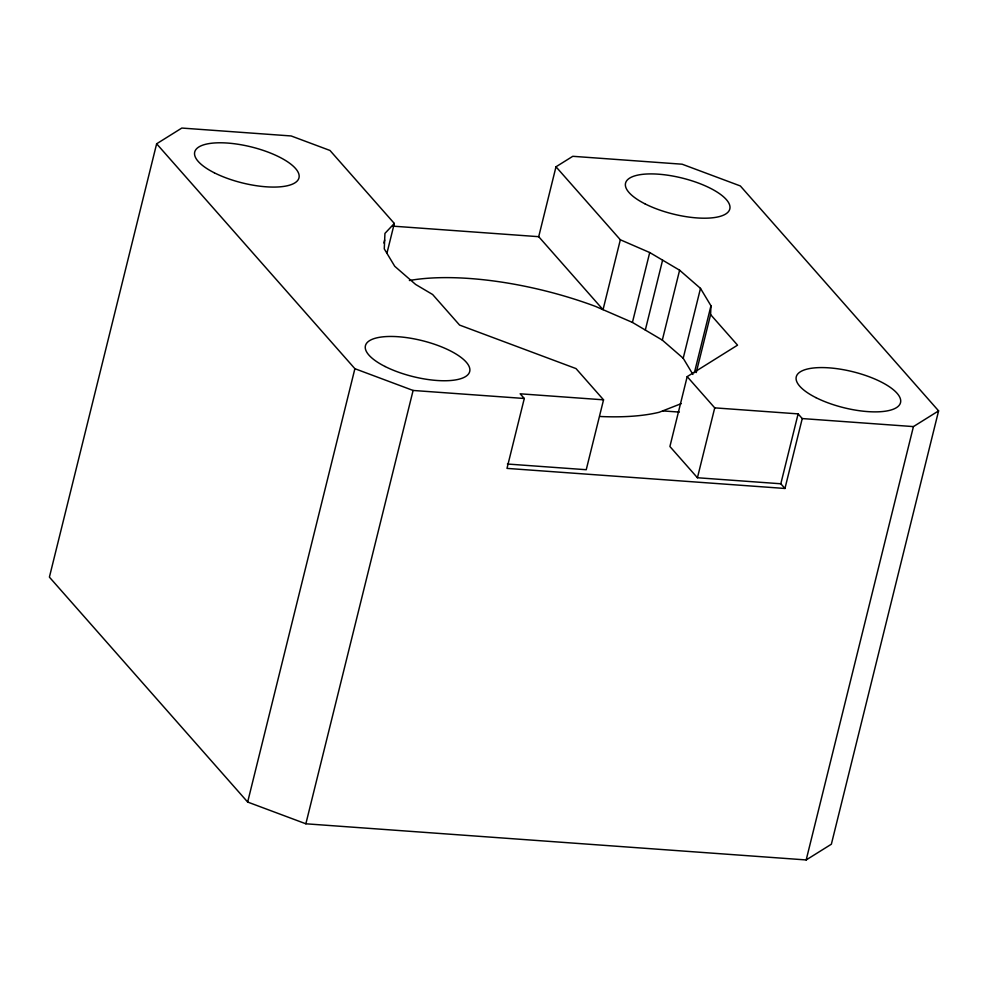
<?xml version="1.0" encoding="UTF-8"?>
<svg xmlns="http://www.w3.org/2000/svg" width="988" height="988" viewBox="0 0 988 988"><rect width="100%" height="100%" fill="white"/><g stroke="black" fill="none" stroke-linecap="round" stroke-linejoin="round"><path stroke-width="1.48" d="M696.231 372.587L710.594 314.592L710.965 305.786L700.492 288.373L679.608 270.206L649.721 252.533L620.341 239.775L555.997 166.787L572.781 156.302L682.14 164.206L740.345 185.954L938.6 410.872L831.365 844.209L806.183 859.943L305.86 823.794L247.655 802.046L49.4 577.128L156.635 143.791L181.817 128.057L291.164 135.961L329.98 150.46L394.311 223.449L386.95 253.187M383.912 243.048L384.653 240.072M247.655 802.046L354.89 368.697L156.635 143.791M305.86 823.794L413.108 390.458L524.295 398.485L506.992 468.386L784.954 488.467L802.244 418.566L798.119 413.886L714.732 407.859L687.191 376.626L737.542 345.158L710.594 314.592M620.341 239.775L603.038 309.676L538.707 236.688L555.997 166.787M394.311 223.449L384.937 233.403L384.27 248.877L394.743 266.291L415.627 284.445L432.633 294.51L459.581 325.077L576.016 368.586L603.545 399.831L586.242 469.72L507.412 464.027M692.921 374.44L683.202 358.261L662.318 340.107L632.431 322.421L649.721 252.533M645.312 330.041L662.602 260.153M662.318 340.107L679.608 270.206M683.202 358.261L700.492 288.373M687.191 376.626L669.901 446.514L697.429 477.747L780.816 483.774L784.954 488.467M694.403 372.698L710.965 305.786M697.429 477.747L714.732 407.859M780.816 483.774L798.119 413.886M806.183 859.943L913.431 426.594L938.6 410.872M681.263 403.623L659.218 412.255A168.787 58.28 13.9 0 1 600.334 416.504M392.631 226.129L538.707 236.688M603.545 399.831L520.157 393.804L524.295 398.485M802.244 418.566L913.431 426.594M662.701 410.897L679.361 412.095M354.89 368.697L413.108 390.458M632.431 322.421L595.591 306.441A168.787 58.28 13.9 0 0 409.39 280.518M214.359 172.826A53.71 18.55 13.9 0 0 298.611 178.914A53.71 18.55 13.9 0 0 227.573 143.062A53.71 18.55 13.9 0 0 214.359 172.826M645.189 203.948A53.71 18.55 13.9 0 0 729.44 210.036A53.71 18.55 13.9 0 0 658.403 174.184A53.71 18.55 13.9 0 0 645.189 203.948M385.073 366.499A53.71 18.55 13.9 0 0 469.325 372.587A53.71 18.55 13.9 0 0 398.288 336.735A53.71 18.55 13.9 0 0 385.073 366.499M815.903 397.621A53.71 18.55 13.9 0 0 900.154 403.709A53.71 18.55 13.9 0 0 829.117 367.857A53.71 18.55 13.9 0 0 815.903 397.621"/></g></svg>
